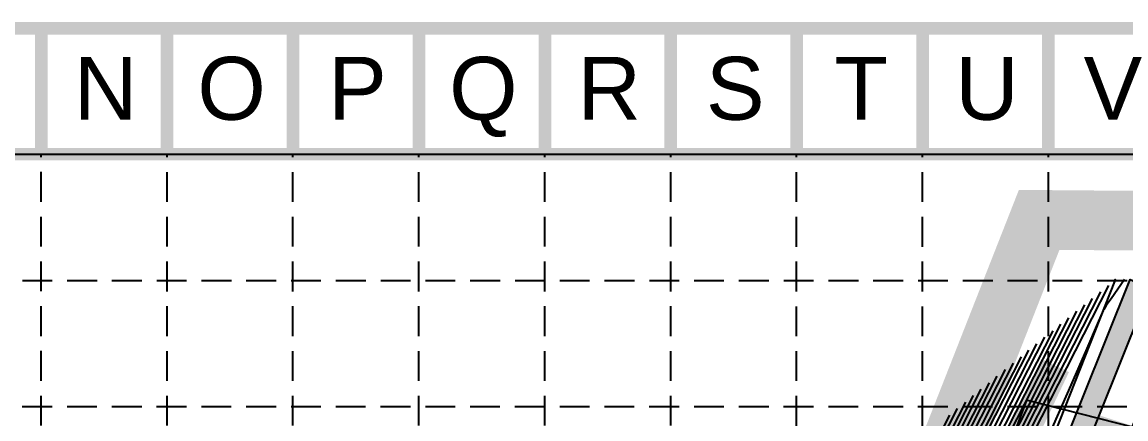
# Model space of a CAD drawing. Header units: feet. Extents: x 4829 to 5337, y 4560 to 5371.
# Drawn here: x 5005.2 to 5116.1, y 5331.1 to 5371 of the extents above; entities that cross this region are included whole.
import ezdxf
from ezdxf.enums import TextEntityAlignment as Align

# ---------------------------------------------------------------- set-up
doc = ezdxf.new("R2010")
doc.units = ezdxf.units.FT
doc.header["$LTSCALE"] = 20
doc.header["$MEASUREMENT"] = 0
doc.header["$PDSIZE"] = 0.5
doc.linetypes.add('HIDDEN', pattern=[0.375, 0.25, -0.125])
doc.linetypes.add('Prop.Base$0$DASHED', pattern=[0.8, 0.75, -0.05])
for name, color, linetype in [('BASE', 7, 'CONTINUOUS'), ('CONST-ENTRANCE', 3, 'CONTINUOUS'), ('EC', 43, 'CONTINUOUS'), ('GRID', 254, 'HIDDEN'), ('Prop.Base$0$EHATCHROAD', 52, 'CONTINUOUS'), ('Prop.Base$0$FENCE', 242, 'Prop.Base$0$DASHED'), ('Prop.Base$0$PLINE', 7, 'CONTINUOUS'), ('Prop.Base$0$PPVMT-PS', 2, 'CONTINUOUS'), ('Prop.Base$0$PTgsr2', 5, 'CONTINUOUS'), ('Prop.Base$0$WALK', 7, 'CONTINUOUS'), ('PROP_WALK', 30, 'CONTINUOUS')]:
    doc.layers.add(name, color=color, linetype=linetype)
doc.styles.get("Standard").update_dxf_attribs({"font": 'ARIAL.TTF'})
doc.linetypes.add('Prop.Base$0$BWF', pattern='A,0.9,-0.05,[135,ltypeshp.shx,S=0.03,R=0,X=0,Y=0],-0.05', length=1)

msp = doc.modelspace()

# ---------------------------------------------------------------- hatches: boundary and pattern name
at = {"layer": 'Prop.Base$0$EHATCHROAD'}
h = msp.add_hatch(dxfattribs=at)
h.set_pattern_fill('AR-SAND', color=256, scale=2, style=0)
h.set_pattern_definition([(302.90732, (5094.2028, 4205.6655), (3.851362, -0.182986), [0, -3.04, 0, -3.4, 0, -3.25]), (272.9073, (5094.203, 4205.6655), (5.342751, -3.980136), [0, -1.64, 0, -2.74, 0, -1.05]), (232.90732, (5094.3998, 4208.1176), (-0.487427, -6.209192), [0, -1, 0, -3.6, 0, -4.7]), (222.9073, (5094.4, 4208.1176), (1.268304, -6.133502), [0, -0.5, 0, -2.36, 0, -2.7])])
h.paths.add_polyline_path([(5038.14, 5128.69), (5071.74, 5212.08), (5091.88, 5262.39), (5123.82, 5341.97), (5116.54, 5345.1), (5083.12, 5261.71), (5063.73, 5213.78), (5031.21, 5132.9), (5006.63, 5071.1), (4989.52, 5028.28), (4968.54, 4975.93), (4952.94, 4936.58), (4961.3, 4936.71), (4976.05, 4973.41), (4996.11, 5023.75), (5014.11, 5068.43)])
h.paths.add_polyline_path([(5036.09, 5129.52), (5069.69, 5212.9), (5089.83, 5263.22), (5120.96, 5340.79), (5117.75, 5342.17), (5085.17, 5260.89), (5065.78, 5212.95), (5033.26, 5132.08), (5008.69, 5070.28), (4991.57, 5027.46), (4970.6, 4975.11), (4956.22, 4938.85), (4959.79, 4938.9), (4973.99, 4974.24), (4994.05, 5024.57), (5012.06, 5069.25)], flags=16)
at = {"layer": 'PROP_WALK'}
msp.add_hatch(color=253, dxfattribs=at).paths.add_polyline_path([(5035.98, 5144.58), (5043.35, 5141.61), (5118.9, 5329.71), (5111.33, 5332.1)])

# ---------------------------------------------------------------- linework, layer by layer
at = {"layer": 'BASE', "color": 9}
msp.add_line((4842.65, 5357.7), (5323.4, 5357.7), dxfattribs=at)
at = {"layer": 'BASE', "const_width": 1.27}
for points in [[(5336.05, 4560.67), (5336.05, 5370.35), (4830, 5370.35), (4830, 4560.67)], [(5323.4, 4573.32), (5323.4, 5357.7), (4842.65, 5357.7), (4842.65, 4573.32)]]:
    msp.add_lwpolyline(points, close=True, dxfattribs=at)
for points in [[(5007.12, 5370.35), (5007.12, 5357.7)], [(5019.77, 5370.35), (5019.77, 5357.7)], [(5032.42, 5370.35), (5032.42, 5357.7)], [(5045.07, 5370.35), (5045.07, 5357.7)], [(5057.73, 5370.35), (5057.73, 5357.7)], [(5070.38, 5370.35), (5070.38, 5357.7)], [(5083.03, 5370.35), (5083.03, 5357.7)], [(5095.68, 5370.35), (5095.68, 5357.7)], [(5108.33, 5370.35), (5108.33, 5357.7)]]:
    msp.add_lwpolyline(points, dxfattribs=at)
at = {"layer": 'CONST-ENTRANCE', "color": 1, "linetype": 'HIDDEN', "const_width": 6, "flags": 128}
msp.add_lwpolyline([(5025.7, 5171.2), (5029.23, 5188.43), (5058.56, 5244.46), (5042.06, 5250.58), (5049.46, 5270.9), (5069.75, 5263.87), (5080.14, 5281.68), (5107.4, 5351.09), (5123.74, 5350.96), (5140.31, 5350.59)], dxfattribs=at)
at = {"layer": 'CONST-ENTRANCE', "color": 200, "const_width": 3, "flags": 128}
msp.add_lwpolyline([(5032.34, 5166.07), (5032.52, 5179.46), (5044.15, 5209.76), (5055.9, 5224.34), (5109.04, 5336.43), (5109.04, 5336.43)], dxfattribs=at)
at = {"layer": 'EC', "color": 43, "flags": 128}
for points, elevation in [([(5114.36, 5344.5), (5106.79, 5329.65), (5103.17, 5322.24), (5099.72, 5314.86), (5096.44, 5307.51), (5093.88, 5302.06), (5092.02, 5298.53), (5090.88, 5296.91), (5089.34, 5294.36), (5087.38, 5290.87), (5085.02, 5286.44), (5083.31, 5283.3), (5082.26, 5281.43), (5081.86, 5280.85), (5080.19, 5277.85), (5079.02, 5275.7)], 631), ([(5115.97, 5345.09), (5114.62, 5343.15), (5114.15, 5342.47), (5113.89, 5342.08), (5113.83, 5341.97), (5113.27, 5340.67), (5112.18, 5338.16), (5110.58, 5334.47), (5107.46, 5327.41)], 631.5), ([(5113.56, 5343.85), (5100.93, 5319.06), (5096.69, 5310.81), (5094.52, 5306.71), (5094.43, 5306.75), (5094.3, 5306.69), (5094.13, 5306.52), (5093.93, 5306.25), (5092.54, 5303.71), (5089.96, 5298.91), (5086.19, 5291.85), (5083.38, 5286.71), (5081.54, 5283.49), (5080.66, 5282.2), (5079.07, 5279.47), (5076.76, 5275.31), (5073.74, 5269.7), (5071.28, 5264.41), (5069.38, 5259.45), (5068.04, 5254.81), (5066.72, 5251.27)], 630.5), ([(5074.71, 5275.26), (5076.28, 5278.18), (5077.94, 5281.09), (5079.46, 5283.55), (5080.82, 5285.55), (5082.74, 5288.79), (5085.24, 5293.27), (5088.3, 5299), (5090.56, 5303.13), (5092.04, 5305.67), (5092.72, 5306.61), (5093.29, 5307.2), (5093.73, 5307.41), (5094.06, 5307.27), (5096.31, 5311.18), (5100.51, 5319.15), (5112.76, 5343.2)], 630), ([(5111.96, 5342.55), (5100.08, 5319.24), (5095.94, 5311.55), (5093.59, 5307.83), (5093.04, 5308.07), (5092.28, 5307.7), (5091.32, 5306.71), (5090.15, 5305.09), (5088.58, 5302.55), (5086.63, 5299.09), (5084.29, 5294.7), (5082.11, 5290.87), (5080.1, 5287.61), (5078.26, 5284.9), (5076.82, 5282.72), (5075.8, 5281.06), (5075.19, 5279.92), (5073.94, 5276.27), (5072.06, 5270.1), (5069.55, 5261.42), (5067.08, 5254.79), (5064.66, 5250.22)], 629.5), ([(5063.9, 5251.61), (5067.1, 5257.1), (5070.01, 5264.4), (5072.65, 5273.5), (5074.77, 5280.57), (5076.38, 5285.6), (5077.48, 5288.6), (5078.53, 5291.07), (5079.54, 5293.01), (5080.51, 5294.43), (5081.45, 5295.94), (5082.38, 5297.56), (5083.3, 5299.27), (5084.62, 5301.39), (5086.36, 5303.93), (5088.5, 5306.89), (5090.26, 5308.71), (5091.65, 5309.39), (5092.66, 5308.94), (5095.19, 5312.28), (5099.24, 5319.41), (5110.37, 5341.24)], 628.5), ([(5111.16, 5341.9), (5099.66, 5319.32), (5095.57, 5311.91), (5093.13, 5308.38), (5092.35, 5308.73), (5091.27, 5308.21), (5089.91, 5306.8), (5088.25, 5304.51), (5086.6, 5301.97), (5084.96, 5299.18), (5083.34, 5296.13), (5081.68, 5293.25), (5079.99, 5290.55), (5078.27, 5288.03), (5077, 5286.02), (5076.19, 5284.52), (5075.83, 5283.53), (5074.67, 5279.71), (5072.71, 5273.04), (5069.96, 5263.53), (5067.15, 5256.15), (5064.28, 5250.91)], 629), ([(5108.77, 5339.94), (5098.39, 5319.58), (5094.49, 5312.99), (5091.85, 5310), (5090.5, 5310.61), (5088.73, 5309.76), (5086.54, 5307.46), (5083.92, 5303.71), (5082.12, 5301.12), (5081.14, 5299.7), (5080.96, 5299.44), (5080.85, 5299.23), (5080.8, 5299.07), (5080.81, 5298.96), (5080.16, 5297.09), (5078.85, 5293.47), (5076.88, 5288.09), (5074.77, 5281.74), (5072.51, 5274.43), (5070.12, 5266.15), (5066.99, 5259.01), (5063.13, 5253), (5058.54, 5248.14)], 627.5), ([(5077.94, 5290.41), (5078.77, 5292.67), (5080.06, 5296.12), (5080.81, 5297.99), (5081.02, 5298.3), (5081.23, 5298.63), (5081.43, 5298.98), (5081.63, 5299.36), (5082.64, 5300.81), (5084.46, 5303.36), (5087.09, 5306.98), (5089.26, 5309.22), (5090.96, 5310.05), (5092.2, 5309.5), (5094.82, 5312.65), (5098.82, 5319.49), (5109.57, 5340.59)], 628), ([(5080.4, 5298.96), (5080.41, 5299.02), (5080.68, 5299.52), (5081.09, 5300.13), (5082.21, 5301.75), (5084.03, 5304.37), (5086.54, 5307.99), (5088.66, 5310.2), (5090.37, 5311.02), (5091.67, 5310.44), (5094.2, 5313.32), (5097.97, 5319.66), (5107.97, 5339.29)], 627), ([(5056.67, 5248.36), (5062.36, 5254.39), (5066.88, 5260.91), (5070.22, 5267.89), (5072.38, 5275.36), (5074.41, 5281.95), (5076.32, 5287.66), (5078.09, 5292.51), (5079.26, 5295.88), (5079.83, 5297.78), (5079.79, 5298.2), (5079.98, 5298.8), (5080.4, 5299.6), (5081.05, 5300.57), (5082.29, 5302.38), (5084.13, 5305.03), (5086.55, 5308.51), (5088.59, 5310.64), (5090.23, 5311.43), (5091.48, 5310.87), (5093.92, 5313.64), (5097.55, 5319.75), (5107.17, 5338.64)], 626.5), ([(5087.94, 5310.48), (5088.51, 5311.09), (5090.09, 5311.84), (5091.3, 5311.3), (5093.64, 5313.97), (5097.13, 5319.84), (5106.37, 5337.98)], 626), ([(5105.58, 5337.33), (5096.71, 5319.92), (5093.36, 5314.29), (5091.11, 5311.74), (5089.96, 5312.25), (5088.44, 5311.53), (5086.57, 5309.56), (5084.33, 5306.35), (5082.46, 5303.65), (5080.96, 5301.45), (5079.83, 5299.75), (5079.1, 5298.38), (5078.77, 5297.33), (5078.84, 5296.6), (5078.36, 5294.68), (5077.33, 5291.56), (5075.75, 5287.24), (5074.06, 5282.15), (5072.25, 5276.28), (5070.32, 5269.64), (5066.78, 5262.81), (5061.6, 5255.79), (5054.79, 5248.58)], 625.5), ([(5104.78, 5336.68), (5096.28, 5320.01), (5095.24, 5318.26)], 625), ([(5103.98, 5336.03), (5095.86, 5320.09), (5092.8, 5314.94), (5090.74, 5312.6), (5089.68, 5313.07), (5088.3, 5312.41), (5086.58, 5310.61), (5084.54, 5307.67), (5082.63, 5304.91), (5080.88, 5302.32), (5079.26, 5299.91), (5078.22, 5297.96), (5077.75, 5296.46), (5077.86, 5295.42), (5077.46, 5293.47), (5076.57, 5290.6), (5075.19, 5286.82), (5073.7, 5282.35), (5072.11, 5277.21), (5070.43, 5271.39), (5066.67, 5264.71), (5060.83, 5257.18), (5052.92, 5248.79)], 624.5), ([(5102.38, 5334.72), (5095.02, 5320.27), (5092.24, 5315.59), (5090.37, 5313.47), (5089.41, 5313.9), (5088.15, 5313.29), (5086.59, 5311.66), (5084.74, 5309), (5082.8, 5306.18), (5080.79, 5303.2), (5078.7, 5300.07), (5077.35, 5297.53), (5076.74, 5295.59), (5076.87, 5294.24), (5076.56, 5292.26), (5075.81, 5289.64), (5074.62, 5286.39), (5073.34, 5282.56), (5071.98, 5278.14), (5070.53, 5273.13), (5066.56, 5266.61), (5060.07, 5258.57), (5051.05, 5249.01)], 623.5), ([(5097.33, 5323.89), (5103.18, 5335.38)], 624), ([(5049.17, 5249.23), (5059.3, 5259.96), (5066.45, 5268.51), (5070.64, 5274.88), (5071.85, 5279.06), (5072.99, 5282.76), (5074.06, 5285.97), (5075.05, 5288.69), (5075.66, 5291.05), (5075.89, 5293.07), (5075.72, 5294.72), (5076.47, 5297.11), (5078.13, 5300.23), (5080.7, 5304.08), (5082.97, 5307.44), (5082.97, 5307.44), (5084.94, 5310.32), (5086.61, 5312.71), (5088.01, 5314.18), (5089.14, 5314.72), (5090, 5314.33), (5091.68, 5316.24), (5094.17, 5320.44), (5100.79, 5333.42)], 622.5), ([(5098.53, 5328.08), (5101.58, 5334.07)], 623), ([(5047.3, 5249.45), (5058.53, 5261.36), (5066.35, 5270.41), (5070.74, 5276.62), (5071.71, 5279.99), (5072.63, 5282.97), (5073.49, 5285.55), (5074.29, 5287.73), (5074.76, 5289.85), (5074.9, 5291.89), (5074.7, 5293.86), (5075.59, 5296.69), (5077.56, 5300.39), (5080.62, 5304.95), (5083.14, 5308.7), (5085.15, 5311.64), (5086.62, 5313.76), (5087.86, 5315.06), (5088.87, 5315.54), (5089.63, 5315.2), (5091.12, 5316.89), (5093.33, 5320.61), (5099.19, 5332.12)], 621.5), ([(5099.99, 5332.77), (5093.75, 5320.52), (5091.4, 5316.56), (5089.82, 5314.77), (5089, 5315.13), (5087.94, 5314.62), (5086.62, 5313.24), (5085.05, 5310.98), (5083.06, 5308.07), (5080.66, 5304.52), (5077.85, 5300.31), (5076.03, 5296.9), (5075.21, 5294.29), (5075.39, 5292.48), (5075.21, 5290.45), (5074.67, 5288.21), (5073.77, 5285.76), (5072.81, 5282.86), (5071.78, 5279.53), (5070.69, 5275.75), (5066.4, 5269.46), (5058.92, 5260.66), (5048.24, 5249.34)], 622), ([(5098.39, 5331.47), (5092.9, 5320.7), (5090.84, 5317.21), (5089.44, 5315.63), (5088.73, 5315.95), (5087.79, 5315.5), (5086.63, 5314.29), (5085.25, 5312.3), (5083.23, 5309.34), (5080.57, 5305.39), (5077.28, 5300.47), (5075.15, 5296.48), (5074.2, 5293.42), (5074.41, 5291.3), (5074.31, 5289.24), (5073.91, 5287.26), (5073.21, 5285.33), (5072.45, 5283.07), (5071.65, 5280.46), (5070.79, 5277.5), (5066.29, 5271.36), (5058.15, 5262.05), (5046.36, 5249.56)], 621)]:
    msp.add_lwpolyline(points, dxfattribs=dict(at, elevation=elevation))
at = {"layer": 'GRID', "color": 8, "linetype": 'HIDDEN', "ltscale": 0.6}
for p, q in [((5007.12, 4623.91), (5007.12, 5357.7)), ((5019.77, 4623.9), (5019.77, 5357.7)), ((5032.42, 4623.9), (5032.42, 5357.7)), ((5045.07, 4623.9), (5045.07, 5357.7)), ((5057.73, 4623.9), (5057.73, 5357.7)), ((5070.38, 4623.9), (5070.38, 5357.7)), ((5083.03, 4623.89), (5083.03, 5357.7)), ((5095.68, 4623.89), (5095.68, 5357.7)), ((5108.33, 4623.89), (5108.33, 5357.7)), ((4843.23, 5344.96), (5323.19, 5345.03)), ((4843.22, 5332.28), (5323.19, 5332.38))]:
    msp.add_line(p, q, dxfattribs=at)
at = {"layer": 'Prop.Base$0$EHATCHROAD', "color": 7, "lineweight": 0}
msp.add_line((5116.54, 5345.1), (5083.12, 5261.71), dxfattribs=at)
at = {"layer": 'Prop.Base$0$FENCE', "linetype": 'Prop.Base$0$BWF', "flags": 128}
msp.add_lwpolyline([(5115.04, 5345.06), (5082.19, 5261.76), (5062.25, 5213.98), (5037.89, 5152.65)], dxfattribs=at)
at = {"layer": 'Prop.Base$0$PLINE', "flags": 128}
msp.add_lwpolyline([(4961.3, 4936.71), (4952.94, 4936.58), (5006.63, 5071.1), (5031.21, 5132.9), (5063.73, 5213.78), (5083.12, 5261.71), (5116.54, 5345.1), (5123.82, 5341.97), (5071.74, 5212.08), (5038.14, 5128.69), (5014.11, 5068.43), (4996.11, 5023.75), (4976.05, 4973.41), (4961.3, 4936.71), (4952.94, 4936.58)], dxfattribs=at)
msp.add_lwpolyline([(5117.75, 5342.17), (5120.96, 5340.79), (5089.83, 5263.22), (5069.69, 5212.9), (5036.09, 5129.52), (5012.06, 5069.25), (4994.05, 5024.57), (4973.99, 4974.24), (4959.79, 4938.9), (4956.22, 4938.85), (4970.6, 4975.11), (4991.57, 5027.46), (5008.69, 5070.28), (5033.26, 5132.08), (5065.78, 5212.95), (5085.17, 5260.89)], close=True, dxfattribs=at)
at = {"layer": 'Prop.Base$0$PPVMT-PS', "color": 7, "flags": 128}
msp.add_lwpolyline([(5035.98, 5144.58), (5043.35, 5141.61), (5118.9, 5329.71), (5106.14, 5332.95), (5035.98, 5144.58)], dxfattribs=at)
at = {"layer": 'Prop.Base$0$PTgsr2', "color": 5}
msp.add_point((5115.04, 5345.06), dxfattribs=at)
at = {"layer": 'Prop.Base$0$WALK', "flags": 128}
msp.add_lwpolyline([(5116.54, 5345.1), (5123.82, 5341.97), (5091.88, 5262.39), (5071.74, 5212.08), (5038.14, 5128.69), (5014.11, 5068.43), (4996.11, 5023.75), (4976.05, 4973.41), (4961.3, 4936.71), (4952.94, 4936.58), (4968.54, 4975.93), (4989.52, 5028.28), (5006.63, 5071.1), (5031.21, 5132.9), (5063.73, 5213.78), (5083.12, 5261.71)], close=True, dxfattribs=at)

# ---------------------------------------------------------------- texts
at = {"layer": 'BASE'}
for s, p in [('O', (5026.25, 5364.32)), ('Q', (5051.55, 5364.32)), ('S', (5076.86, 5364.32)), ('N', (5013.6, 5364.32)), ('P', (5038.9, 5364.32)), ('R', (5064.2, 5364.32)), ('T', (5089.51, 5364.32)), ('U', (5102.16, 5364.32)), ('V', (5114.81, 5364.32))]:
    msp.add_text(s, height=6.33, dxfattribs=at).set_placement(p, align=Align.MIDDLE_CENTER)

doc.saveas('drawing.dxf')
